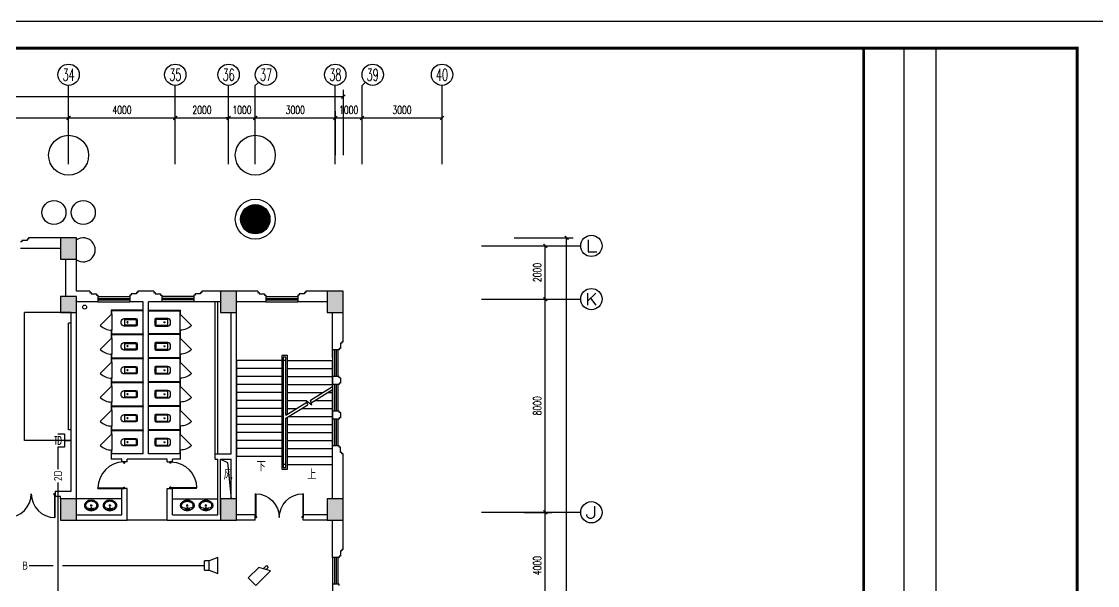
# Model space of a CAD drawing. Extents: x 190999 to 834799, y -200814 to 215286.
# Drawn here: x 507118 to 547462, y 50621 to 71786 of the extents above; entities that cross this region are included whole.
import ezdxf
from ezdxf.enums import TextEntityAlignment as Align

# ---------------------------------------------------------------- set-up
doc = ezdxf.new("R2010")
doc.units = 0
doc.header["$LTSCALE"] = 1000
doc.header["$MEASUREMENT"] = 0
for name, color, linetype in [('00-EQUIP', 3, 'Continuous'), ('00-SIG_TEXT', 7, 'Continuous'), ('00-WIRE-4', 6, 'Continuous'), ('A-卫生间', 250, 'Continuous'), ('A-墙线', 2, 'Continuous'), ('A-外包装修', 250, 'Continuous'), ('A-外窗', 145, 'Continuous'), ('A-家具', 250, 'Continuous'), ('A-门', 167, 'Continuous'), ('AXIS', 3, 'Continuous'), ('AXIS_TEXT', 7, 'Continuous'), ('COLUMN', 2, 'Continuous'), ('DIM_SYMB', 3, 'Continuous'), ('PUB_HATCH', 250, 'Continuous'), ('PUB_TEXT', 7, 'Continuous'), ('STAIR', 5, 'Continuous'), ('图框', 189, 'Continuous'), ('房间名称', 7, 'Continuous'), ('洞口线', 177, 'Continuous'), ('雨水管', 3, 'Continuous')]:
    doc.layers.add(name, color=color, linetype=linetype)
doc.styles.add('-GBCBIGGBENOR', font='GBENOR.shx', dxfattribs={"bigfont": 'GBCBIG.shx'})
doc.styles.add('_COMPLEX', font='COMPLEX.shx', dxfattribs={"width": 0.5})
doc.styles.add('_TCH_AXIS', font='COMPLEX', dxfattribs={"bigfont": 'GBCBIG'})
doc.styles.add('_TCH_DIM', font='SIMPLEX', dxfattribs={"bigfont": 'GBCBIG'})
doc.styles.add('COMPLEX', font='COMPLEX')
doc.styles.add('DIM_FONT', font='SIMPLEX', dxfattribs={"width": 0.7, "bigfont": 'GBCBIG'})
doc.styles.get("Standard").update_dxf_attribs({"font": 'simhei.ttf'})
doc.dimstyles.new('DIMN', dxfattribs={"dimtxt": 300, "dimasz": 100, "dimexe": 250, "dimexo": 300, "dimgap": 150, "dimtad": 1, "dimdec": 0, "dimzin": 0, "dimdsep": 46, "dimtxsty": 'DIM_FONT', "dimblk": 'ARCHTICK', "dimcen": 0.09, "dimclrt": 7, "dimazin": 2, "dimtfac": 1, "dimtdec": 0, "dimtix": 1, "dimtmove": 2, "dimatfit": 3, "dimfxl": 0, "dimtolj": 1, "dimtzin": 0, "dimarcsym": 0})

# ---------------------------------------------------------------- blocks, each defined once
blk = doc.blocks.new('TJAD_TK_A0')
at = {"layer": '图框'}
for p, q in [((2162, 399.3), (973, 399.3)), ((2087, 389.3), (2087, -30.7)), ((2099, 389.3), (2099, -30.7))]:
    blk.add_line(p, q, dxfattribs=at)
at = {"layer": '图框', "const_width": 1.2}
blk.add_lwpolyline([(2152, -431.7), (2152, 389.3), (998, 389.3), (998, -431.7)], close=True, dxfattribs=at)
at = {"layer": '图框', "const_width": 1}
blk.add_lwpolyline([(2072, 389.3), (2072, -431.7)], dxfattribs=at)
blk = doc.blocks.new('m1800')
at = {"layer": 'A-墙线'}
for p, q in [((-900, -100), (-900, 100)), ((900, -100), (900, 100))]:
    blk.add_line(p, q, dxfattribs=at)
at = {"layer": 'A-门'}
for p, q in [((-900, 900), (-900, 0)), ((-900, 900), (-880, 900)), ((-880, 900), (-880, 50)), ((880, 900), (880, 50)), ((900, 900), (880, 900)), ((900, 900), (900, 0)), ((-900, 50), (-870, 50)), ((-900, 0), (-850, 0)), ((-870, 50), (-870, 30)), ((-870, 30), (-850, 30)), ((-850, 30), (-850, 0)), ((850, 30), (850, 0)), ((870, 30), (850, 30)), ((900, 0), (850, 0)), ((870, 50), (870, 30)), ((900, 50), (870, 50))]:
    blk.add_line(p, q, dxfattribs=at)
for centre, start, end in [((-900, 0), 0, 88.7267), ((900, 0), 91.2733, 180)]:
    blk.add_arc(centre, 900, start, end, dxfattribs=at)
blk = doc.blocks.new('手盆')
at = {"layer": 'A-卫生间'}
for p, q in [((113, 12), (46, 16)), ((160, 0), (235, 0)), ((198, -37), (198, 38)), ((113, -11), (46, -16))]:
    blk.add_line(p, q, dxfattribs=at)
for centre, major_axis, ratio, start_param, end_param in [((198, 0), (0, 259), 0.763797, 3.141593, 9.424778), ((194, 0), (0, 259), 0.413212, 0.351725, 1.519021), ((106, 0), (0, 13.9), 0.9, 3.760941, 5.663837), ((194, 0), (0, 259), 0.413212, 1.620217, 2.789865)]:
    blk.add_ellipse(centre, major_axis=major_axis, ratio=ratio, start_param=start_param, end_param=end_param, dxfattribs=at)
for centre, major_axis in [((46, 0), (0, 15.8)), ((56, 71), (0, 20.6)), ((56, 71), (0, 15.6)), ((198, 0), (0, 23.4)), ((56, -71), (0, 20.6)), ((56, -71), (0, 15.6))]:
    blk.add_ellipse(centre, major_axis=major_axis, ratio=0.9, dxfattribs=at)
for points, knots in [([(198, -249), (204, -249), (211, -249), (228, -246), (239, -243), (260, -236), (270, -231), (290, -218), (299, -211), (317, -194), (325, -185), (340, -164), (347, -153), (360, -129), (365, -116), (374, -90), (378, -76), (383, -48), (385, -34), (387, -5), (387, 9), (385, 38), (383, 52), (377, 80), (373, 94), (364, 120), (358, 133), (345, 156), (338, 167), (323, 187), (314, 197), (296, 213), (287, 220), (267, 232), (257, 237), (236, 244), (225, 247), (204, 249), (193, 249), (171, 247), (161, 245), (140, 237), (129, 232), (110, 221), (100, 213), (82, 197), (74, 188), (58, 168), (51, 157), (38, 133), (32, 121), (23, 95), (19, 81), (13, 53), (11, 39), (9, 10), (9, -4), (10, -33), (12, -47), (18, -75), (21, -89), (30, -115), (36, -128), (48, -152), (55, -163), (70, -184), (78, -193), (96, -210), (105, -218), (125, -230), (135, -235), (156, -243), (167, -246), (184, -249), (191, -249), (198, -249)], [0, 0, 0, 0, 0.105369, 0.105369, 0.278747, 0.278747, 0.452125, 0.452125, 0.625504, 0.625504, 0.798882, 0.798882, 0.97226, 0.97226, 1.145639, 1.145639, 1.319017, 1.319017, 1.492395, 1.492395, 1.665774, 1.665774, 1.839152, 1.839152, 2.01253, 2.01253, 2.185909, 2.185909, 2.359287, 2.359287, 2.532665, 2.532665, 2.706044, 2.706044, 2.879422, 2.879422, 3.0528, 3.0528, 3.226179, 3.226179, 3.399557, 3.399557, 3.572935, 3.572935, 3.746313, 3.746313, 3.919692, 3.919692, 4.09307, 4.09307, 4.266448, 4.266448, 4.439827, 4.439827, 4.613205, 4.613205, 4.786583, 4.786583, 4.959962, 4.959962, 5.13334, 5.13334, 5.306718, 5.306718, 5.480097, 5.480097, 5.653475, 5.653475, 5.826853, 5.826853, 6.000232, 6.000232, 6.17361, 6.17361, 6.283185, 6.283185, 6.283185, 6.283185]), ([(119, -185), (121, -187), (123, -188), (130, -193), (135, -196), (146, -202), (152, -205), (163, -209), (169, -210), (180, -213), (186, -214), (194, -214), (196, -214), (198, -214), (204, -214), (209, -214), (222, -212), (229, -210), (241, -206), (245, -204), (254, -200), (259, -197), (269, -191), (275, -187), (286, -178), (291, -173), (300, -162), (304, -158), (314, -145), (319, -137), (327, -123), (329, -118), (334, -107), (336, -101), (341, -89), (343, -83), (346, -71), (348, -64), (351, -49), (352, -40), (354, -22), (355, -13), (355, 5), (355, 14), (354, 32), (352, 41), (349, 58), (348, 66), (343, 81), (341, 89), (335, 104), (332, 111), (326, 125), (322, 132), (314, 144), (310, 150), (301, 162), (296, 167), (287, 177), (281, 181), (272, 189), (267, 192), (256, 199), (250, 202), (238, 207), (233, 209), (223, 211), (217, 212), (205, 214), (198, 214), (186, 213), (181, 213), (171, 211), (166, 210), (151, 205), (141, 200), (128, 191), (123, 188), (119, 185)], [5.740897, 5.740897, 5.740897, 5.740897, 5.780874, 5.780874, 5.896829, 5.896829, 6.012784, 6.012784, 6.128739, 6.128739, 6.240697, 6.240697, 6.283185, 6.283185, 6.283185, 6.399826, 6.399826, 6.5409, 6.5409, 6.634, 6.634, 6.7271, 6.7271, 6.852188, 6.852188, 6.977276, 6.977276, 7.077377, 7.077377, 7.229977, 7.229977, 7.317389, 7.317389, 7.404801, 7.404801, 7.497094, 7.497094, 7.589386, 7.589386, 7.712334, 7.712334, 7.835281, 7.835281, 7.958228, 7.958228, 8.081175, 8.081175, 8.194983, 8.194983, 8.30879, 8.30879, 8.422598, 8.422598, 8.537599, 8.537599, 8.6526, 8.6526, 8.767602, 8.767602, 8.884432, 8.884432, 8.982435, 8.982435, 9.119467, 9.119467, 9.224191, 9.224191, 9.328914, 9.328914, 9.470087, 9.470087, 9.571187, 9.571187, 9.672288, 9.672288, 9.874489, 9.874489, 9.967059, 9.967059, 9.967059, 9.967059])]:
    blk.add_open_spline(points, degree=3, knots=knots, dxfattribs=at)
blk.add_point((46, 0), dxfattribs=at)
blk = doc.blocks.new('m1000')
at = {"layer": 'A-墙线'}
for p, q in [((0, 0), (0, 200)), ((1000, 0), (1000, 200))]:
    blk.add_line(p, q, dxfattribs=at)
at = {"layer": 'A-门'}
for p, q in [((0, 1100), (0, 100)), ((0, 1100), (20, 1100)), ((20, 1100), (20, 150)), ((0, 150), (30, 150)), ((0, 100), (50, 100)), ((30, 150), (30, 130)), ((30, 130), (50, 130)), ((50, 130), (50, 100)), ((950, 130), (950, 100)), ((970, 130), (950, 130)), ((1000, 100), (950, 100)), ((970, 150), (970, 130)), ((1000, 150), (970, 150)), ((1000, 150), (1000, 100))]:
    blk.add_line(p, q, dxfattribs=at)
blk.add_arc((0, 100), 1000, 2.866, 88.854, dxfattribs=at)
blk = doc.blocks.new('_ArchTick')
at = {"const_width": 0.5}
blk.add_lwpolyline([(-0.7, -0.7), (0.7, 0.7)], dxfattribs=at)
blk = doc.blocks.new('*D1245')
at = {"layer": 'AXIS', "color": 0, "lineweight": -2}
for p, q in [((519885, 66767), (519885, 68417)), ((522885, 66767), (522885, 68417)), ((519885, 68167), (522885, 68167))]:
    blk.add_line(p, q, dxfattribs=at)
at = {"layer": 'Defpoints', "color": 0}
for p in [(522885, 68167), (519885, 66467), (522885, 66467)]:
    blk.add_point(p, dxfattribs=at)
at = {"layer": 'AXIS', "color": 0, "lineweight": -2, "xscale": 100, "yscale": 100, "zscale": 100, "rotation": 180}
blk.add_blockref('_ArchTick', (519885, 68167), dxfattribs=at)
at = {"layer": 'AXIS', "color": 0, "lineweight": -2, "xscale": 100, "yscale": 100, "zscale": 100}
blk.add_blockref('_ArchTick', (522885, 68167), dxfattribs=at)
at = {"layer": 'AXIS', "color": 7, "insert": (521385, 68467), "char_height": 300, "attachment_point": 5, "style": 'DIM_FONT'}
blk.add_mtext('\\A1;3000', dxfattribs=at)
blk = doc.blocks.new('*D1246')
at = {"layer": 'AXIS', "color": 0, "lineweight": -2}
for p, q in [((518885, 66767), (518885, 68417)), ((519885, 66767), (519885, 68417)), ((518885, 68167), (519885, 68167))]:
    blk.add_line(p, q, dxfattribs=at)
at = {"layer": 'Defpoints', "color": 0}
for p in [(519885, 68167), (518885, 66467), (519885, 66467)]:
    blk.add_point(p, dxfattribs=at)
at = {"layer": 'AXIS', "color": 0, "lineweight": -2, "xscale": 100, "yscale": 100, "zscale": 100, "rotation": 180}
blk.add_blockref('_ArchTick', (518885, 68167), dxfattribs=at)
at = {"layer": 'AXIS', "color": 0, "lineweight": -2, "xscale": 100, "yscale": 100, "zscale": 100}
blk.add_blockref('_ArchTick', (519885, 68167), dxfattribs=at)
at = {"layer": 'AXIS', "color": 7, "insert": (519385, 68467), "char_height": 300, "attachment_point": 5, "style": 'DIM_FONT'}
blk.add_mtext('\\A1;1000', dxfattribs=at)
blk = doc.blocks.new('*D1247')
at = {"layer": 'AXIS', "color": 0, "lineweight": -2}
for p, q in [((515884, 66767), (515884, 68417)), ((518885, 66767), (518885, 68417)), ((515884, 68167), (518885, 68167))]:
    blk.add_line(p, q, dxfattribs=at)
at = {"layer": 'Defpoints', "color": 0}
for p in [(518885, 68167), (515884, 66467), (518885, 66467)]:
    blk.add_point(p, dxfattribs=at)
at = {"layer": 'AXIS', "color": 0, "lineweight": -2, "xscale": 100, "yscale": 100, "zscale": 100, "rotation": 180}
blk.add_blockref('_ArchTick', (515884, 68167), dxfattribs=at)
at = {"layer": 'AXIS', "color": 0, "lineweight": -2, "xscale": 100, "yscale": 100, "zscale": 100}
blk.add_blockref('_ArchTick', (518885, 68167), dxfattribs=at)
at = {"layer": 'AXIS', "color": 7, "insert": (517384, 68467), "char_height": 300, "attachment_point": 5, "style": 'DIM_FONT'}
blk.add_mtext('\\A1;3000', dxfattribs=at)
blk = doc.blocks.new('*D1248')
at = {"layer": 'AXIS', "color": 0, "lineweight": -2}
for p, q in [((514885, 66767), (514885, 68417)), ((515884, 66767), (515884, 68417)), ((514885, 68167), (514785, 68167)), ((514885, 68167), (515884, 68167)), ((515884, 68167), (515984, 68167))]:
    blk.add_line(p, q, dxfattribs=at)
at = {"layer": 'Defpoints', "color": 0}
for p in [(515884, 68167), (514885, 66467), (515884, 66467)]:
    blk.add_point(p, dxfattribs=at)
at = {"layer": 'AXIS', "color": 0, "lineweight": -2, "xscale": 100, "yscale": 100, "zscale": 100}
blk.add_blockref('_ArchTick', (514885, 68167), dxfattribs=at)
at = {"layer": 'AXIS', "color": 0, "lineweight": -2, "xscale": 100, "yscale": 100, "zscale": 100, "rotation": 180}
blk.add_blockref('_ArchTick', (515884, 68167), dxfattribs=at)
at = {"layer": 'AXIS', "color": 7, "insert": (515384, 68467), "char_height": 300, "attachment_point": 5, "style": 'DIM_FONT'}
blk.add_mtext('\\A1;1000', dxfattribs=at)
blk = doc.blocks.new('*D1249')
at = {"layer": 'AXIS', "color": 0, "lineweight": -2}
for p, q in [((512885, 66767), (512885, 68417)), ((514885, 66767), (514885, 68417)), ((512885, 68167), (514885, 68167))]:
    blk.add_line(p, q, dxfattribs=at)
at = {"layer": 'Defpoints', "color": 0}
for p in [(514885, 68167), (512885, 66467), (514885, 66467)]:
    blk.add_point(p, dxfattribs=at)
at = {"layer": 'AXIS', "color": 0, "lineweight": -2, "xscale": 100, "yscale": 100, "zscale": 100, "rotation": 180}
blk.add_blockref('_ArchTick', (512885, 68167), dxfattribs=at)
at = {"layer": 'AXIS', "color": 0, "lineweight": -2, "xscale": 100, "yscale": 100, "zscale": 100}
blk.add_blockref('_ArchTick', (514885, 68167), dxfattribs=at)
at = {"layer": 'AXIS', "color": 7, "insert": (513885, 68467), "char_height": 300, "attachment_point": 5, "style": 'DIM_FONT'}
blk.add_mtext('\\A1;2000', dxfattribs=at)
blk = doc.blocks.new('*D1250')
at = {"layer": 'AXIS', "color": 0, "lineweight": -2}
for p, q in [((508885, 66767), (508885, 68417)), ((512885, 66767), (512885, 68417)), ((508885, 68167), (512885, 68167))]:
    blk.add_line(p, q, dxfattribs=at)
at = {"layer": 'Defpoints', "color": 0}
for p in [(512885, 68167), (508885, 66467), (512885, 66467)]:
    blk.add_point(p, dxfattribs=at)
at = {"layer": 'AXIS', "color": 0, "lineweight": -2, "xscale": 100, "yscale": 100, "zscale": 100, "rotation": 180}
blk.add_blockref('_ArchTick', (508885, 68167), dxfattribs=at)
at = {"layer": 'AXIS', "color": 0, "lineweight": -2, "xscale": 100, "yscale": 100, "zscale": 100}
blk.add_blockref('_ArchTick', (512885, 68167), dxfattribs=at)
at = {"layer": 'AXIS', "color": 7, "insert": (510885, 68467), "char_height": 300, "attachment_point": 5, "style": 'DIM_FONT'}
blk.add_mtext('\\A1;4000', dxfattribs=at)
blk = doc.blocks.new('*D1251')
at = {"layer": 'AXIS', "color": 0, "lineweight": -2}
for p, q in [((500885, 66767), (500885, 68417)), ((508885, 66767), (508885, 68417)), ((500885, 68167), (508885, 68167))]:
    blk.add_line(p, q, dxfattribs=at)
at = {"layer": 'Defpoints', "color": 0}
for p in [(508885, 68167), (500885, 66467), (508885, 66467)]:
    blk.add_point(p, dxfattribs=at)
at = {"layer": 'AXIS', "color": 0, "lineweight": -2, "xscale": 100, "yscale": 100, "zscale": 100, "rotation": 180}
blk.add_blockref('_ArchTick', (500885, 68167), dxfattribs=at)
at = {"layer": 'AXIS', "color": 0, "lineweight": -2, "xscale": 100, "yscale": 100, "zscale": 100}
blk.add_blockref('_ArchTick', (508885, 68167), dxfattribs=at)
at = {"layer": 'AXIS', "color": 7, "insert": (504885, 68467), "char_height": 300, "attachment_point": 5, "style": 'DIM_FONT'}
blk.add_mtext('\\A1;8000', dxfattribs=at)
blk = doc.blocks.new('*D1260')
at = {"layer": 'AXIS', "color": 0, "lineweight": -2}
for p, q in [((445885, 66767), (445885, 69217)), ((519185, 66767), (519185, 69217)), ((445885, 68967), (519185, 68967))]:
    blk.add_line(p, q, dxfattribs=at)
at = {"layer": 'Defpoints', "color": 0}
for p in [(519185, 68967), (445885, 66467), (519185, 66467)]:
    blk.add_point(p, dxfattribs=at)
at = {"layer": 'AXIS', "color": 0, "lineweight": -2, "xscale": 100, "yscale": 100, "zscale": 100, "rotation": 180}
blk.add_blockref('_ArchTick', (445885, 68967), dxfattribs=at)
at = {"layer": 'AXIS', "color": 0, "lineweight": -2, "xscale": 100, "yscale": 100, "zscale": 100}
blk.add_blockref('_ArchTick', (519185, 68967), dxfattribs=at)
at = {"layer": 'AXIS', "color": 7, "insert": (482535, 69267), "char_height": 300, "attachment_point": 5, "style": 'DIM_FONT'}
blk.add_mtext('\\A1;73300', dxfattribs=at)
blk = doc.blocks.new('*D1271')
at = {"layer": 'AXIS', "color": 0, "lineweight": -2}
for p, q in [((525963, 63367), (527008, 63367)), ((526758, 61367), (526758, 63367)), ((525963, 61367), (527008, 61367))]:
    blk.add_line(p, q, dxfattribs=at)
at = {"layer": 'Defpoints', "color": 0}
for p in [(525663, 63367), (526758, 63367), (525663, 61367)]:
    blk.add_point(p, dxfattribs=at)
at = {"layer": 'AXIS', "color": 0, "lineweight": -2, "xscale": 100, "yscale": 100, "zscale": 100}
for p, rotation in [((526758, 63367), 90), ((526758, 61367), 270)]:
    blk.add_blockref('_ArchTick', p, dxfattribs=dict(at, rotation=rotation))
at = {"layer": 'AXIS', "color": 7, "insert": (526458, 62367), "char_height": 300, "attachment_point": 5, "rotation": 90, "style": 'DIM_FONT'}
blk.add_mtext('\\A1;2000', dxfattribs=at)
blk = doc.blocks.new('*D1272')
at = {"layer": 'AXIS', "color": 0, "lineweight": -2}
for p, q in [((525963, 61367), (527008, 61367)), ((526758, 53367), (526758, 61367)), ((525963, 53367), (527008, 53367))]:
    blk.add_line(p, q, dxfattribs=at)
at = {"layer": 'Defpoints', "color": 0}
for p in [(525663, 61367), (526758, 61367), (525663, 53367)]:
    blk.add_point(p, dxfattribs=at)
at = {"layer": 'AXIS', "color": 0, "lineweight": -2, "xscale": 100, "yscale": 100, "zscale": 100}
for p, rotation in [((526758, 61367), 90), ((526758, 53367), 270)]:
    blk.add_blockref('_ArchTick', p, dxfattribs=dict(at, rotation=rotation))
at = {"layer": 'AXIS', "color": 7, "insert": (526458, 57367), "char_height": 300, "attachment_point": 5, "rotation": 90, "style": 'DIM_FONT'}
blk.add_mtext('\\A1;8000', dxfattribs=at)
blk = doc.blocks.new('*D1273')
at = {"layer": 'AXIS', "color": 0, "lineweight": -2}
for p, q in [((525963, 53367), (527008, 53367)), ((526758, 49367), (526758, 53367)), ((525963, 49367), (527008, 49367))]:
    blk.add_line(p, q, dxfattribs=at)
at = {"layer": 'Defpoints', "color": 0}
for p in [(525663, 53367), (526758, 53367), (525663, 49367)]:
    blk.add_point(p, dxfattribs=at)
at = {"layer": 'AXIS', "color": 0, "lineweight": -2, "xscale": 100, "yscale": 100, "zscale": 100}
for p, rotation in [((526758, 53367), 90), ((526758, 49367), 270)]:
    blk.add_blockref('_ArchTick', p, dxfattribs=dict(at, rotation=rotation))
at = {"layer": 'AXIS', "color": 7, "insert": (526458, 51367), "char_height": 300, "attachment_point": 5, "rotation": 90, "style": 'DIM_FONT'}
blk.add_mtext('\\A1;4000', dxfattribs=at)
blk = doc.blocks.new('*D1280')
at = {"layer": 'AXIS', "color": 0, "lineweight": -2}
for p, q in [((525585, 63667), (527808, 63667)), ((527558, 35667), (527558, 63667)), ((525585, 35667), (527808, 35667))]:
    blk.add_line(p, q, dxfattribs=at)
at = {"layer": 'Defpoints', "color": 0}
for p in [(525285, 63667), (527558, 63667), (525285, 35667)]:
    blk.add_point(p, dxfattribs=at)
at = {"layer": 'AXIS', "color": 0, "lineweight": -2, "xscale": 100, "yscale": 100, "zscale": 100}
for p, rotation in [((527558, 63667), 90), ((527558, 35667), 270)]:
    blk.add_blockref('_ArchTick', p, dxfattribs=dict(at, rotation=rotation))
at = {"layer": 'AXIS', "color": 7, "insert": (527258, 49667), "char_height": 300, "attachment_point": 5, "rotation": 90, "style": 'DIM_FONT'}
blk.add_mtext('\\A1;28000', dxfattribs=at)
blk = doc.blocks.new('_YZH')
blk.add_circle((0, 0), 0.5)
at = {"layer": 'PUB_HATCH', "const_width": 0.5}
blk.add_lwpolyline([(-0.25, 0, 1), (0.25, 0, 1)], format="xyb", close=True, dxfattribs=at)
blk = doc.blocks.new('_FZH')
blk.add_lwpolyline([(-0.5, -0.5), (0.5, -0.5), (0.5, 0.5), (-0.5, 0.5)], close=True)
at = {"layer": 'PUB_HATCH'}
blk.add_solid([(-0.5, -0.5), (0.5, -0.5), (-0.5, 0.5), (0.5, 0.5)], dxfattribs=at)
blk = doc.blocks.new('_AXISO')
blk.add_circle((0, 0), 0.5)
at = {"layer": 'AXIS_TEXT', "style": 'COMPLEX', "width": 1.041667}
blk.add_attdef('A', text='', height=0.56, dxfattribs=at).set_placement((-0.25, -0.28), (0.25, -0.28), align=Align.FIT)
blk = doc.blocks.new('$lvtry$00000200')
for p, q in [((-140, -40, 0), (-140, -480, 0)), ((-110, -40, 0), (-110, -470, 0)), ((100, 0, 0), (-100, 0, 0)), ((100, -30, 0), (-100, -30, 0)), ((110, -470, 0), (110, -40, 0)), ((140, -480, 0), (140, -40, 0)), ((140, -470, 0), (-140, -470, 0)), ((-30, -590, 0), (30, -590, 0))]:
    blk.add_line(p, q)
blk.add_circle((0, -359, 0), 20)
for centre, radius, start, end in [((-100, -40, 0), 40, 90, 180), ((-100, -40, 0), 10, 90, 180), ((100, -40, 0), 40, 0, 90), ((100, -40, 0), 10, 0, 90), ((-30, -480, 0), 110, 180, 270), ((30, -480, 0), 110, 270, 0)]:
    blk.add_arc(centre, radius, start, end)
blk.add_point((0, 0))
blk = doc.blocks.new('$DorLib2D$00000114')
at = {"color": 0}
blk.add_line((0.5, 0), (-0.207, 0.707), dxfattribs=at)
blk.add_arc((0.5, 0), 1, 135, 180, dxfattribs=at)
blk = doc.blocks.new('_LINKPT1')
at = {"color": 0}
blk.add_line((0, 0), (0, 0), dxfattribs=at)
blk = doc.blocks.new('IO37IMB6')
for p, q in [((-0.5, 0.499), (-0.5, 0.999)), ((0.5, 0.999), (0.5, 0.499)), ((0.5, 0.499), (-0.5, 0.499)), ((0, 0.5), (0, 0))]:
    blk.add_line(p, q)
at = {"xscale": 0.002, "yscale": 0.002, "zscale": 0.002}
for p in [(0, 1.384), (-0.5, 0.499), (0, 0), (0.5, 0.499)]:
    blk.add_blockref('_LINKPT1', p, dxfattribs=at)
at = {"style": '_COMPLEX', "width": 0.6, "flags": 8}
blk.add_attdef('$TEXT$', text='', height=0.6, dxfattribs=at).set_placement((0, 1), align=Align.MIDDLE_CENTER)
at = {"flags": 9}
blk.add_attdef('A', (0, 0), '', height=0.00002, dxfattribs=at)
blk = doc.blocks.new('OS28WV87')
for p, q in [((0, 0.35), (0, -0.35)), ((0, 0.35), (0.35, 0.35)), ((0.35, 0.35), (1, 0.6)), ((0.35, 0.35), (0.35, -0.35)), ((1, 0.6), (1, -0.6)), ((0.35, -0.35), (0, -0.35)), ((1, -0.6), (0.35, -0.35))]:
    blk.add_line(p, q)
at = {"xscale": 0.002, "yscale": 0.002, "zscale": 0.002}
for p in [(0, 0), (0.175, 0.35), (1, 0), (0.175, -0.35)]:
    blk.add_blockref('_LINKPT1', p, dxfattribs=at)
at = {"flags": 9}
blk.add_attdef('A', (0, 0), '', height=0.00002, dxfattribs=at)
blk = doc.blocks.new('_I71UQN')
for p, q in [((-0.837, 0.1), (-0.609, 0.1)), ((-0.837, -0.1), (-0.837, 0.1)), ((-0.78, 0.4), (-0.323, -0.4)), ((0.78, 0.4), (-0.78, 0.4)), ((0.78, 0.4), (0.78, -0.4)), ((-0.837, -0.1), (-0.494, -0.1)), ((0.78, -0.4), (-0.323, -0.4))]:
    blk.add_line(p, q)
at = {"xscale": 0.002, "yscale": 0.002, "zscale": 0.002}
for p in [(0, 0.4), (0.78, 0), (0, -0.4)]:
    blk.add_blockref('_LINKPT1', p, dxfattribs=at)
at = {"flags": 9}
blk.add_attdef('A', (0, 0), '', height=0.00002, dxfattribs=at)

msp = doc.modelspace()

# ---------------------------------------------------------------- hatches: boundary and pattern name
at = {"layer": 'PUB_HATCH'}
for points in [[(508584.6, 63667.4), (508584.6, 62867.4), (509184.6, 62867.4), (509184.6, 63667.4)], [(514584.6, 61667.4), (514584.6, 60867.4), (515184.6, 60867.4), (515184.6, 61667.4)], [(518584.6, 61667.4), (518584.6, 60867.4), (519184.6, 60867.4), (519184.6, 61667.4)], [(508584.6, 53867.4), (508584.6, 53067.4), (509184.6, 53067.4), (509184.6, 53867.4)], [(514584.6, 53867.4), (514584.6, 53067.4), (515184.6, 53067.4), (515184.6, 53867.4)], [(518584.6, 53867.4), (518584.6, 53067.4), (519184.6, 53067.4), (519184.6, 53867.4)]]:
    msp.add_hatch(color=256, dxfattribs=at).paths.add_polyline_path(points)

# ---------------------------------------------------------------- linework, layer by layer
at = {"layer": '00-WIRE-4'}
for p, q in [((508485.1, 55817.4), (508485.1, 54989.7)), ((508485.1, 54489.1), (508485.1, 50067.4)), ((507407.1, 51367.4), (508310.1, 51367.4)), ((508660.1, 51367.4), (513984.6, 51367.4))]:
    msp.add_line(p, q, dxfattribs=at)
at = {"layer": 'A-卫生间'}
for p, q in [((511684.6, 60954.9), (510484.6, 60954.9)), ((510484.6, 60954.9), (510484.6, 60804.9)), ((511684.6, 60929.9), (510509.6, 60929.9)), ((510509.6, 60804.9), (510509.6, 60929.9)), ((511684.6, 60929.9), (511684.6, 60954.9)), ((511884.6, 60954.9), (513084.6, 60954.9)), ((511884.6, 60954.9), (511884.6, 60929.9)), ((511884.6, 60929.9), (513059.6, 60929.9)), ((513059.6, 60929.9), (513059.6, 60804.9)), ((513084.6, 60804.9), (513084.6, 60954.9)), ((514384.6, 55567.4), (514384.6, 61267.4)), ((514484.6, 55567.4), (514484.6, 61267.4)), ((510484.6, 60804.9), (510509.6, 60804.9)), ((513059.6, 60804.9), (513084.6, 60804.9)), ((510509.6, 60204.9), (510484.6, 60204.9)), ((510484.6, 60204.9), (510484.6, 60067.4)), ((510509.6, 60067.4), (510509.6, 60204.9)), ((513084.6, 60204.9), (513059.6, 60204.9)), ((513059.6, 60204.9), (513059.6, 60067.4)), ((513084.6, 60067.4), (513084.6, 60204.9)), ((510484.6, 60067.4), (510484.6, 59904.9)), ((510484.6, 59904.9), (510509.6, 59904.9)), ((510509.6, 60067.4), (511684.6, 60067.4)), ((510509.6, 60042.4), (511684.6, 60042.4)), ((510509.6, 59904.9), (510509.6, 60042.4)), ((511684.6, 60067.4), (511684.6, 60042.4)), ((513059.6, 60067.4), (511884.6, 60067.4)), ((511884.6, 60042.4), (511884.6, 60067.4)), ((513059.6, 60042.4), (511884.6, 60042.4)), ((513059.6, 60042.4), (513059.6, 59904.9)), ((513059.6, 59904.9), (513084.6, 59904.9)), ((513084.6, 59904.9), (513084.6, 60067.4)), ((510509.6, 59304.9), (510484.6, 59304.9)), ((510484.6, 59304.9), (510484.6, 59167.4)), ((510509.6, 59167.4), (510509.6, 59304.9)), ((513084.6, 59304.9), (513059.6, 59304.9)), ((513059.6, 59304.9), (513059.6, 59167.4)), ((513084.6, 59167.4), (513084.6, 59304.9)), ((510484.6, 59167.4), (510484.6, 59004.9)), ((510484.6, 59004.9), (510509.6, 59004.9)), ((510509.6, 59167.4), (511684.6, 59167.4)), ((510509.6, 59142.4), (511684.6, 59142.4)), ((510509.6, 59004.9), (510509.6, 59142.4)), ((511684.6, 59167.4), (511684.6, 59142.4)), ((513059.6, 59167.4), (511884.6, 59167.4)), ((511884.6, 59142.4), (511884.6, 59167.4)), ((513059.6, 59142.4), (511884.6, 59142.4)), ((513059.6, 59142.4), (513059.6, 59004.9)), ((513059.6, 59004.9), (513084.6, 59004.9)), ((513084.6, 59004.9), (513084.6, 59167.4)), ((510509.6, 58404.9), (510484.6, 58404.9)), ((510484.6, 58404.9), (510484.6, 58267.4)), ((510484.6, 58267.4), (510484.6, 58104.9)), ((510484.6, 58104.9), (510509.6, 58104.9)), ((510509.6, 58267.4), (510509.6, 58404.9)), ((510509.6, 58267.4), (511684.6, 58267.4)), ((510509.6, 58242.4), (511684.6, 58242.4)), ((510509.6, 58104.9), (510509.6, 58242.4)), ((511684.6, 58267.4), (511684.6, 58242.4)), ((513059.6, 58267.4), (511884.6, 58267.4)), ((511884.6, 58242.4), (511884.6, 58267.4)), ((513059.6, 58242.4), (511884.6, 58242.4)), ((513084.6, 58404.9), (513059.6, 58404.9)), ((513059.6, 58404.9), (513059.6, 58267.4)), ((513059.6, 58242.4), (513059.6, 58104.9)), ((513059.6, 58104.9), (513084.6, 58104.9)), ((513084.6, 58267.4), (513084.6, 58404.9)), ((513084.6, 58104.9), (513084.6, 58267.4)), ((510509.6, 57504.9), (510484.6, 57504.9)), ((510484.6, 57504.9), (510484.6, 57367.4)), ((510484.6, 57367.4), (510484.6, 57204.9)), ((510509.6, 57367.4), (510509.6, 57504.9)), ((510509.6, 57367.4), (511684.6, 57367.4)), ((510509.6, 57342.4), (511684.6, 57342.4)), ((510509.6, 57204.9), (510509.6, 57342.4)), ((511684.6, 57367.4), (511684.6, 57342.4)), ((513059.6, 57367.4), (511884.6, 57367.4)), ((511884.6, 57342.4), (511884.6, 57367.4)), ((513059.6, 57342.4), (511884.6, 57342.4)), ((513084.6, 57504.9), (513059.6, 57504.9)), ((513059.6, 57504.9), (513059.6, 57367.4)), ((513059.6, 57342.4), (513059.6, 57204.9)), ((513084.6, 57367.4), (513084.6, 57504.9)), ((513084.6, 57204.9), (513084.6, 57367.4)), ((510484.6, 57204.9), (510509.6, 57204.9)), ((513059.6, 57204.9), (513084.6, 57204.9)), ((510509.6, 56604.9), (510484.6, 56604.9)), ((510484.6, 56604.9), (510484.6, 56467.4)), ((510509.6, 56467.4), (510509.6, 56604.9)), ((513084.6, 56604.9), (513059.6, 56604.9)), ((513059.6, 56604.9), (513059.6, 56467.4)), ((513084.6, 56467.4), (513084.6, 56604.9)), ((510484.6, 56467.4), (510484.6, 56304.9)), ((510484.6, 56304.9), (510509.6, 56304.9)), ((510509.6, 56467.4), (511684.6, 56467.4)), ((510509.6, 56442.4), (511684.6, 56442.4)), ((510509.6, 56304.9), (510509.6, 56442.4)), ((511684.6, 56467.4), (511684.6, 56442.4)), ((513059.6, 56467.4), (511884.6, 56467.4)), ((511884.6, 56442.4), (511884.6, 56467.4)), ((513059.6, 56442.4), (511884.6, 56442.4)), ((513059.6, 56442.4), (513059.6, 56304.9)), ((513059.6, 56304.9), (513084.6, 56304.9)), ((513084.6, 56304.9), (513084.6, 56467.4)), ((510509.6, 55704.9), (510484.6, 55704.9)), ((510484.6, 55704.9), (510484.6, 55567.4)), ((510509.6, 55567.4), (510509.6, 55704.9)), ((513084.6, 55704.9), (513059.6, 55704.9)), ((513059.6, 55704.9), (513059.6, 55567.4)), ((513084.6, 55567.4), (513084.6, 55704.9)), ((510484.6, 55567.4), (510509.6, 55567.4)), ((513059.6, 55567.4), (513084.6, 55567.4)), ((510884.6, 53867.4), (509184.6, 53867.4)), ((512784.6, 53867.4), (514484.6, 53867.4)), ((512584.6, 53067.4), (511084.6, 53067.4))]:
    msp.add_line(p, q, dxfattribs=at)
at = {"layer": 'A-墙线'}
for p, q in [((507134.6, 63517.4), (507084.6, 63517.4)), ((507134.6, 63567.4), (507134.6, 63517.4)), ((507334.6, 63567.4), (507134.6, 63567.4)), ((507334.6, 63617.4), (507334.6, 63567.4)), ((507384.6, 63617.4), (507334.6, 63617.4)), ((508584.6, 63667.4), (507384.6, 63667.4)), ((507384.6, 63667.4), (507384.6, 63617.4)), ((508584.6, 63267.4), (507084.6, 63267.4)), ((508784.6, 61467.4), (508784.6, 62867.4)), ((509184.6, 61667.4), (509184.6, 62867.4)), ((509684.6, 61667.4), (509184.6, 61667.4)), ((509684.6, 61667.4), (509684.6, 61617.4)), ((509684.6, 61617.4), (509734.6, 61617.4)), ((509734.6, 61617.4), (509734.6, 61567.4)), ((509734.6, 61567.4), (509934.6, 61567.4)), ((509934.6, 61567.4), (509934.6, 61517.4)), ((509934.6, 61517.4), (509984.6, 61517.4)), ((509984.6, 61517.4), (509984.6, 61267.4)), ((511234.6, 61517.4), (511184.6, 61517.4)), ((511184.6, 61517.4), (511184.6, 61267.4)), ((511234.6, 61567.4), (511234.6, 61517.4)), ((511434.6, 61567.4), (511234.6, 61567.4)), ((511434.6, 61617.4), (511434.6, 61567.4)), ((511484.6, 61617.4), (511434.6, 61617.4)), ((512084.6, 61667.4), (511484.6, 61667.4)), ((511484.6, 61667.4), (511484.6, 61617.4)), ((512084.6, 61667.4), (512084.6, 61617.4)), ((512084.6, 61617.4), (512134.6, 61617.4)), ((512134.6, 61617.4), (512134.6, 61567.4)), ((512134.6, 61567.4), (512334.6, 61567.4)), ((512334.6, 61567.4), (512334.6, 61517.4)), ((512334.6, 61517.4), (512384.6, 61517.4)), ((512384.6, 61517.4), (512384.6, 61267.4)), ((513634.6, 61517.4), (513584.6, 61517.4)), ((513584.6, 61517.4), (513584.6, 61267.4)), ((513634.6, 61567.4), (513634.6, 61517.4)), ((513834.6, 61567.4), (513634.6, 61567.4)), ((513834.6, 61617.4), (513834.6, 61567.4)), ((513884.6, 61617.4), (513834.6, 61617.4)), ((514584.6, 61667.4), (513884.6, 61667.4)), ((513884.6, 61667.4), (513884.6, 61617.4)), ((515984.6, 61667.4), (515184.6, 61667.4)), ((515984.6, 61667.4), (515984.6, 61617.4)), ((515984.6, 61617.4), (516034.6, 61617.4)), ((516034.6, 61617.4), (516034.6, 61567.4)), ((516034.6, 61567.4), (516234.6, 61567.4)), ((516234.6, 61567.4), (516234.6, 61517.4)), ((516234.6, 61517.4), (516284.6, 61517.4)), ((516284.6, 61517.4), (516284.6, 61267.4)), ((517534.6, 61517.4), (517484.6, 61517.4)), ((517484.6, 61517.4), (517484.6, 61267.4)), ((517534.6, 61567.4), (517534.6, 61517.4)), ((517734.6, 61567.4), (517534.6, 61567.4)), ((517734.6, 61617.4), (517734.6, 61567.4)), ((517784.6, 61617.4), (517734.6, 61617.4)), ((518584.6, 61667.4), (517784.6, 61667.4)), ((517784.6, 61667.4), (517784.6, 61617.4)), ((509984.6, 61267.4), (509184.6, 61267.4)), ((509184.6, 53867.4), (509184.6, 61167.4)), ((511684.6, 61267.4), (511184.6, 61267.4)), ((511684.6, 55567.4), (511684.6, 61267.4)), ((511884.6, 55567.4), (511884.6, 61267.4)), ((512384.6, 61267.4), (511884.6, 61267.4)), ((514584.6, 61267.4), (513584.6, 61267.4)), ((516284.6, 61267.4), (515184.6, 61267.4)), ((518584.6, 61267.4), (517484.6, 61267.4)), ((508984.6, 54167.4), (508984.6, 60867.4)), ((514984.6, 55567.4), (514984.6, 60867.4)), ((515184.6, 53867.4), (515184.6, 60867.4)), ((518784.6, 59167.4), (518784.6, 60867.4)), ((519184.6, 59767.4), (519184.6, 60867.4)), ((519134.6, 59717.4), (519084.6, 59717.4)), ((519084.6, 59717.4), (519084.6, 59517.4)), ((519184.6, 59767.4), (519134.6, 59767.4)), ((519134.6, 59767.4), (519134.6, 59717.4)), ((519034.6, 59467.4), (518784.6, 59467.4)), ((519034.6, 59517.4), (519034.6, 59467.4)), ((519084.6, 59517.4), (519034.6, 59517.4)), ((518784.6, 58467.4), (518784.6, 58167.4)), ((519034.6, 58467.4), (518784.6, 58467.4)), ((519034.6, 58167.4), (518784.6, 58167.4)), ((519034.6, 58417.4), (519034.6, 58467.4)), ((519084.6, 58417.4), (519034.6, 58417.4)), ((519034.6, 58217.4), (519034.6, 58167.4)), ((519084.6, 58217.4), (519034.6, 58217.4)), ((519084.6, 58417.4), (519084.6, 58217.4)), ((518784.6, 57167.4), (518784.6, 56867.4)), ((519034.6, 57167.4), (518784.6, 57167.4)), ((519034.6, 57117.4), (519034.6, 57167.4)), ((519084.6, 57117.4), (519034.6, 57117.4)), ((519034.6, 56917.4), (519034.6, 56867.4)), ((519084.6, 56917.4), (519034.6, 56917.4)), ((519084.6, 57117.4), (519084.6, 56917.4)), ((519034.6, 56867.4), (518784.6, 56867.4)), ((518784.6, 53867.4), (518784.6, 55867.4)), ((519034.6, 55867.4), (518784.6, 55867.4)), ((519034.6, 55817.4), (519034.6, 55867.4)), ((519084.6, 55817.4), (519034.6, 55817.4)), ((519084.6, 55617.4), (519084.6, 55817.4)), ((511684.6, 55567.4), (510484.6, 55567.4)), ((510484.6, 55567.4), (510484.6, 55367.4)), ((510884.6, 55367.4), (510484.6, 55367.4)), ((510884.6, 55267.4), (510884.6, 55367.4)), ((511084.6, 55267.4), (511084.6, 55367.4)), ((512584.6, 55367.4), (511084.6, 55367.4)), ((513084.6, 55567.4), (511884.6, 55567.4)), ((512584.6, 55267.4), (512584.6, 55367.4)), ((512784.6, 55267.4), (512784.6, 55367.4)), ((513084.6, 55367.4), (512784.6, 55367.4)), ((513084.6, 55367.4), (513084.6, 55567.4)), ((514384.6, 55367.4), (514384.6, 55567.4)), ((514384.6, 55567.4), (514984.6, 55567.4)), ((514384.6, 55367.4), (514484.6, 55367.4)), ((514484.6, 53267.4), (514484.6, 55367.4)), ((514584.6, 55367.4), (514984.6, 55367.4)), ((514584.6, 53267.4), (514584.6, 55367.4)), ((514984.6, 53867.4), (514984.6, 55367.4)), ((519134.6, 55617.4), (519084.6, 55617.4)), ((519134.6, 55567.4), (519134.6, 55617.4)), ((519184.6, 55567.4), (519134.6, 55567.4)), ((519184.6, 53867.4), (519184.6, 55567.4)), ((508384.6, 54167.4), (508984.6, 54167.4)), ((510884.6, 53267.4), (510884.6, 54267.4)), ((511084.6, 53067.4), (511084.6, 54267.4)), ((512584.6, 53067.4), (512584.6, 54267.4)), ((512784.6, 53267.4), (512784.6, 54267.4)), ((508584.6, 53967.4), (508384.6, 53967.4)), ((508584.6, 53867.4), (508584.6, 53967.4)), ((509184.6, 53267.4), (510884.6, 53267.4)), ((512784.6, 53267.4), (514484.6, 53267.4)), ((515884.1, 53267.4), (515184.6, 53267.4)), ((518584.6, 53267.4), (517684.1, 53267.4)), ((509184.6, 53067.4), (511084.6, 53067.4)), ((512584.6, 53067.4), (514584.6, 53067.4)), ((515884.1, 53067.4), (515184.6, 53067.4)), ((518584.6, 53067.4), (517684.1, 53067.4)), ((518784.6, 51667.4), (518784.6, 53067.4)), ((519184.6, 51967.4), (519184.6, 53067.4)), ((519034.6, 51667.4), (518784.6, 51667.4)), ((519034.6, 51717.4), (519034.6, 51667.4)), ((519084.6, 51717.4), (519034.6, 51717.4)), ((519134.6, 51917.4), (519084.6, 51917.4)), ((519084.6, 51917.4), (519084.6, 51717.4)), ((519184.6, 51967.4), (519134.6, 51967.4)), ((519134.6, 51967.4), (519134.6, 51917.4)), ((518784.6, 50667.4), (518784.6, 50367.4)), ((519034.6, 50667.4), (518784.6, 50667.4)), ((519034.6, 50617.4), (519034.6, 50667.4))]:
    msp.add_line(p, q, dxfattribs=at)
at = {"layer": 'A-外包装修'}
for centre, radius in [((508884.6, 66767.4), 750), ((515884.6, 66767.4), 750), ((508334.6, 64617.4), 450), ((509434.6, 64617.4), 450), ((515884.6, 64367.4), 750)]:
    msp.add_circle(centre, radius, dxfattribs=at)
msp.add_arc((509434.6, 63217.4), 450, 236.25101, 123.74899, dxfattribs=at)
at = {"layer": 'A-外窗'}
for p, q in [((509984.6, 61467.4), (511184.6, 61467.4)), ((509984.6, 61397.4), (511184.6, 61397.4)), ((509984.6, 61337.4), (511184.6, 61337.4)), ((513584.6, 61467.4), (512384.6, 61467.4)), ((513584.6, 61397.4), (512384.6, 61397.4)), ((513584.6, 61337.4), (512384.6, 61337.4)), ((516284.6, 61467.4), (517484.6, 61467.4)), ((516284.6, 61397.4), (517484.6, 61397.4)), ((516284.6, 61337.4), (517484.6, 61337.4)), ((509984.6, 61267.4), (511184.6, 61267.4)), ((513584.6, 61267.4), (512384.6, 61267.4)), ((516284.6, 61267.4), (517484.6, 61267.4)), ((518784.6, 59467.4), (518784.6, 58467.4)), ((518854.6, 59467.4), (518854.6, 58467.4)), ((518914.6, 59467.4), (518914.6, 58467.4)), ((518984.6, 59467.4), (518984.6, 58467.4)), ((518784.6, 58167.4), (518784.6, 57167.4)), ((518854.6, 58167.4), (518854.6, 57167.4)), ((518914.6, 58167.4), (518914.6, 57167.4)), ((518984.6, 58167.4), (518984.6, 57167.4)), ((518784.6, 56867.4), (518784.6, 55867.4)), ((518854.6, 56867.4), (518854.6, 55867.4)), ((518914.6, 56867.4), (518914.6, 55867.4)), ((518984.6, 56867.4), (518984.6, 55867.4)), ((518784.6, 51667.4), (518784.6, 50667.4)), ((518854.6, 51667.4), (518854.6, 50667.4)), ((518914.6, 51667.4), (518914.6, 50667.4)), ((518984.6, 51667.4), (518984.6, 50667.4))]:
    msp.add_line(p, q, dxfattribs=at)
at = {"layer": 'A-家具'}
for p, q in [((507234.6, 56067.4), (507234.6, 60867.4)), ((508984.6, 60867.4), (507234.6, 60867.4)), ((508884.6, 56467.4), (508884.6, 60467.4)), ((508984.6, 60467.4), (508884.6, 60467.4)), ((508984.6, 56467.4), (508884.6, 56467.4)), ((508984.6, 56067.4), (507234.6, 56067.4))]:
    msp.add_line(p, q, dxfattribs=at)
at = {"layer": 'A-门'}
for p, q in [((510509.6, 60804.9), (510509.6, 60204.9)), ((513059.6, 60804.9), (513059.6, 60204.9)), ((510509.6, 59904.9), (510509.6, 59304.9)), ((513059.6, 59904.9), (513059.6, 59304.9)), ((510509.6, 59004.9), (510509.6, 58404.9)), ((513059.6, 59004.9), (513059.6, 58404.9)), ((510509.6, 58104.9), (510509.6, 57504.9)), ((513059.6, 58104.9), (513059.6, 57504.9)), ((510509.6, 57204.9), (510509.6, 56604.9)), ((513059.6, 57204.9), (513059.6, 56604.9)), ((510509.6, 56304.9), (510509.6, 55704.9)), ((513059.6, 56304.9), (513059.6, 55704.9))]:
    msp.add_line(p, q, dxfattribs=at)
at = {"layer": 'AXIS'}
for p, q in [((516001.3, 69503.6), (515884.1, 69386.5)), ((520002.2, 69503.6), (519885, 69386.5)), ((508884.6, 66437.4), (508884.6, 69386.5)), ((512884.6, 66437.4), (512884.6, 69386.5)), ((514884.6, 66437.4), (514884.6, 69386.5)), ((515884.1, 66437.4), (515884.1, 69386.5)), ((518884.6, 66437.4), (518884.6, 69386.5)), ((519885, 66437.4), (519885, 69386.5)), ((522884.6, 66437.4), (522884.6, 69386.5)), ((524363.1, 63367.4), (528084.6, 63367.4)), ((524363.1, 61367.4), (528084.6, 61367.4)), ((524363.1, 53367.4), (528084.6, 53367.4))]:
    msp.add_line(p, q, dxfattribs=at)
at = {"layer": 'COLUMN'}
for p, q in [((508584.6, 63667.4), (508584.6, 62867.4)), ((509184.6, 63667.4), (508584.6, 63667.4)), ((509184.6, 62867.4), (509184.6, 63667.4)), ((508584.6, 62867.4), (509184.6, 62867.4)), ((514584.6, 61667.4), (514584.6, 60867.4)), ((515184.6, 61667.4), (514584.6, 61667.4)), ((515184.6, 60867.4), (515184.6, 61667.4)), ((518584.6, 61667.4), (518584.6, 60867.4)), ((519184.6, 61667.4), (518584.6, 61667.4)), ((519184.6, 60867.4), (519184.6, 61667.4)), ((514584.6, 60867.4), (515184.6, 60867.4)), ((518584.6, 60867.4), (519184.6, 60867.4)), ((508584.6, 53867.4), (508584.6, 53067.4)), ((509184.6, 53867.4), (508584.6, 53867.4)), ((509184.6, 53067.4), (509184.6, 53867.4)), ((514584.6, 53867.4), (514584.6, 53067.4)), ((515184.6, 53867.4), (514584.6, 53867.4)), ((515184.6, 53067.4), (515184.6, 53867.4)), ((518584.6, 53867.4), (518584.6, 53067.4)), ((519184.6, 53867.4), (518584.6, 53867.4)), ((519184.6, 53067.4), (519184.6, 53867.4)), ((508584.6, 53067.4), (509184.6, 53067.4)), ((514584.6, 53067.4), (515184.6, 53067.4)), ((518584.6, 53067.4), (519184.6, 53067.4))]:
    msp.add_line(p, q, dxfattribs=at)
at = {"layer": 'DIM_SYMB'}
for points in [[(516029.6, 55467.4, 0, 0, 0), (516029.6, 60272.3, 0, 0, 0), (517939.6, 60272.3, 0, 0, 0), (517939.6, 58042.2, 80, 0, 0), (517939.6, 57742.2, 0, 0, 0)], [(517939.6, 55167.4, 0, 0, 0), (517939.6, 56974.9, 80, 0, 0), (517939.6, 57274.9, 0, 0, 0)]]:
    msp.add_lwpolyline(points, format="xyseb", dxfattribs=at)
at = {"layer": 'STAIR'}
for p, q in [((515184.6, 59067.4), (515184.6, 55467.4)), ((516874.6, 59067.4), (515184.6, 59067.4)), ((516874.6, 59247.4), (516874.6, 54987.4)), ((517094.6, 59247.4), (516874.6, 59247.4)), ((516934.6, 59187.4), (516934.6, 55047.4)), ((517034.6, 59187.4), (516934.6, 59187.4)), ((516934.6, 59067.4), (516934.6, 55467.4)), ((517034.6, 59067.4), (516934.6, 59067.4)), ((517034.6, 57016.8), (517034.6, 59187.4)), ((517034.6, 57016.8), (517034.6, 59067.4)), ((517094.6, 57053.6), (517094.6, 59247.4)), ((517094.6, 59067.4), (518784.6, 59067.4)), ((518784.6, 58089.1), (518784.6, 59067.4)), ((516874.6, 58767.4), (515184.6, 58767.4)), ((517094.6, 58767.4), (518784.6, 58767.4)), ((516874.6, 58467.4), (515184.6, 58467.4)), ((516874.6, 58167.4), (515184.6, 58167.4)), ((517094.6, 58467.4), (518784.6, 58467.4)), ((517094.6, 58167.4), (518784.6, 58167.4)), ((516874.6, 57867.4), (515184.6, 57867.4)), ((517094.6, 57867.4), (518422.8, 57867.4)), ((517954.5, 57580.4), (518784.6, 58089.1)), ((517983.9, 57481.2), (518784.6, 57971.8)), ((518614.2, 57867.4), (518784.6, 57867.4)), ((518784.6, 55167.4), (518784.6, 57971.8)), ((516874.6, 57567.4), (515184.6, 57567.4)), ((517034.6, 57016.8), (517818.3, 57497)), ((517034.6, 56899.6), (517847.7, 57397.7)), ((517094.6, 57567.4), (517797.4, 57567.4)), ((517847.7, 57397.7), (517797, 57568.8)), ((517797, 57568.8), (518007.5, 57401.4)), ((518007.5, 57401.4), (517954.5, 57580.4)), ((518124.6, 57567.4), (518784.6, 57567.4)), ((516874.6, 57267.4), (515184.6, 57267.4)), ((516874.6, 56967.4), (515184.6, 56967.4)), ((517034.6, 55167.4), (517034.6, 56899.6)), ((517034.6, 55047.4), (517034.6, 56899.6)), ((517094.6, 57267.4), (517443.5, 57267.4)), ((517094.6, 54987.4), (517094.6, 56936.3)), ((517145.3, 56967.4), (518784.6, 56967.4)), ((517634.9, 57267.4), (518784.6, 57267.4)), ((516874.6, 56667.4), (515184.6, 56667.4)), ((517094.6, 56667.4), (518784.6, 56667.4)), ((516874.6, 56367.4), (515184.6, 56367.4)), ((517094.6, 56367.4), (518784.6, 56367.4)), ((516874.6, 56067.4), (515184.6, 56067.4)), ((516874.6, 55767.4), (515184.6, 55767.4)), ((517094.6, 56067.4), (518784.6, 56067.4)), ((517094.6, 55767.4), (518784.6, 55767.4)), ((516874.6, 55467.4), (515184.6, 55467.4)), ((516934.6, 55167.4), (516934.6, 55467.4)), ((517094.6, 55467.4), (518784.6, 55467.4)), ((516874.6, 54987.4), (517094.6, 54987.4)), ((517034.6, 55167.4), (516934.6, 55167.4)), ((516934.6, 55047.4), (517034.6, 55047.4)), ((517094.6, 55167.4), (518784.6, 55167.4))]:
    msp.add_line(p, q, dxfattribs=at)
at = {"layer": '洞口线', "ltscale": 2}
msp.add_lwpolyline([(514584.6, 55367.4), (514844, 55242.1), (514984.6, 53867.4)], dxfattribs=at)
at = {"layer": '雨水管'}
msp.add_circle((509484.6, 61067.4), 75, dxfattribs=at)

# ---------------------------------------------------------------- block references
at = {"rotation": 90}
for p in [(509734.6, 53427.4), (510434.6, 53427.4)]:
    msp.add_blockref('手盆', p, dxfattribs=at)
at = {"xscale": -1, "rotation": 270}
for p in [(513334.6, 53427.4), (514034.6, 53427.4)]:
    msp.add_blockref('手盆', p, dxfattribs=at)
at = {"layer": '00-EQUIP'}
ref = msp.add_blockref('IO37IMB6', (508984.6, 56067.4), dxfattribs=dict(at, xscale=500, yscale=500, zscale=500, rotation=90))
ref.add_attrib('$TEXT$', 'TD', dxfattribs={"layer": '0', "height": 300, "style": '_COMPLEX', "width": 0.6, "flags": 8}).set_placement((508484.6, 56067.4), align=Align.MIDDLE_CENTER)
at = {"layer": '00-EQUIP', "yscale": 500, "zscale": 500}
for name, p, xscale, rotation in [('OS28WV87', (513984.6, 51367.4), -500, 180), ('_I71UQN', (516038, 51038.5), 499.9999999999999, 225.0000000000001)]:
    msp.add_blockref(name, p, dxfattribs=dict(at, xscale=xscale, rotation=rotation))
at = {"layer": 'A-卫生间', "yscale": -0.9999999999999998, "rotation": 90.00000000106468}
for p in [(511450.2, 60498.6, 0), (511450.2, 59598.6, 0), (511450.2, 58698.6, 0), (511450.2, 57798.6, 0), (511450.2, 56898.6, 0), (511450.2, 55998.6, 0)]:
    msp.add_blockref('$lvtry$00000200', p, dxfattribs=at)
at = {"layer": 'A-卫生间', "rotation": 89.99999999893537}
for p in [(512118.9, 60498.6, 0), (512118.9, 59598.6, 0), (512118.9, 58698.6, 0), (512118.9, 57798.6, 0), (512118.9, 56898.6, 0), (512118.9, 55998.6, 0)]:
    msp.add_blockref('$lvtry$00000200', p, dxfattribs=at)
at = {"layer": 'A-门', "xscale": -600, "zscale": 25, "rotation": 270}
for p, yscale in [((510497.1, 60504.9), -600), ((513072.1, 60504.9), 600), ((510497.1, 59604.9), -600), ((513072.1, 59604.9), 600), ((510497.1, 58704.9), -600), ((513072.1, 58704.9), 600), ((510497.1, 57804.9), -600), ((513072.1, 57804.9), 600), ((510497.1, 56904.9), -600), ((513072.1, 56904.9), 600), ((510497.1, 56004.9), -600), ((513072.1, 56004.9), 600)]:
    msp.add_blockref('$DorLib2D$00000114', p, dxfattribs=dict(at, yscale=yscale))
at = {"layer": 'A-门'}
for name, p, rotation in [('m1000', (511084.6, 54267.4), 90), ('m1800', (507484.6, 54067.4), 180)]:
    msp.add_blockref(name, p, dxfattribs=dict(at, rotation=rotation))
at = {"layer": 'A-门', "xscale": -1, "rotation": 270}
msp.add_blockref('m1000', (512584.6, 54267.4), dxfattribs=at)
at = {"layer": 'A-门', "xscale": -1}
msp.add_blockref('m1800', (516784.1, 53167.4), dxfattribs=at)
at = {"layer": 'AXIS'}
ref = msp.add_blockref('_AXISO', (508884.6, 69786.5), dxfattribs=dict(at, xscale=800, yscale=800, zscale=800))
ref.add_attrib('A', '34', dxfattribs={"layer": 'AXIS_TEXT', "height": 452.55, "style": '_TCH_AXIS', "width": 0.6}).set_placement((508658.3, 69560.2), (509110.9, 69560.2), align=Align.FIT)
ref = msp.add_blockref('_AXISO', (512884.6, 69786.5), dxfattribs=dict(at, xscale=800, yscale=800, zscale=800))
ref.add_attrib('A', '35', dxfattribs={"layer": 'AXIS_TEXT', "height": 452.55, "style": '_TCH_AXIS', "width": 0.636364}).set_placement((512658.3, 69560.2), (513110.9, 69560.2), align=Align.FIT)
ref = msp.add_blockref('_AXISO', (514884.6, 69786.5), dxfattribs=dict(at, xscale=800, yscale=800, zscale=800))
ref.add_attrib('A', '36', dxfattribs={"layer": 'AXIS_TEXT', "height": 452.55, "style": '_TCH_AXIS', "width": 0.636364}).set_placement((514658.3, 69560.2), (515110.9, 69560.2), align=Align.FIT)
ref = msp.add_blockref('_AXISO', (516284.1, 69786.5), dxfattribs=dict(at, xscale=800, yscale=800, zscale=800))
ref.add_attrib('A', '37', dxfattribs={"layer": 'AXIS_TEXT', "height": 452.55, "style": '_TCH_AXIS', "width": 0.636364}).set_placement((516057.9, 69560.2), (516510.4, 69560.2), align=Align.FIT)
ref = msp.add_blockref('_AXISO', (518884.6, 69786.5), dxfattribs=dict(at, xscale=800, yscale=800, zscale=800))
ref.add_attrib('A', '38', dxfattribs={"layer": 'AXIS_TEXT', "height": 452.55, "style": '_TCH_AXIS', "width": 0.636364}).set_placement((518658.3, 69560.2), (519110.9, 69560.2), align=Align.FIT)
ref = msp.add_blockref('_AXISO', (520285, 69786.5), dxfattribs=dict(at, xscale=800, yscale=800, zscale=800))
ref.add_attrib('A', '39', dxfattribs={"layer": 'AXIS_TEXT', "height": 452.55, "style": '_TCH_AXIS', "width": 0.636364}).set_placement((520058.7, 69560.2), (520511.3, 69560.2), align=Align.FIT)
ref = msp.add_blockref('_AXISO', (522884.6, 69786.5), dxfattribs=dict(at, xscale=800, yscale=800, zscale=800))
ref.add_attrib('A', '40', dxfattribs={"layer": 'AXIS_TEXT', "height": 452.55, "style": '_TCH_AXIS', "width": 0.6}).set_placement((522658.3, 69560.2), (523110.9, 69560.2), align=Align.FIT)
ref = msp.add_blockref('_AXISO', (528484.6, 63367.4), dxfattribs=dict(at, xscale=800, yscale=800, zscale=800))
ref.add_attrib('A', 'L', dxfattribs={"layer": 'AXIS_TEXT', "height": 452.5, "style": '_TCH_AXIS', "width": 1.4}).set_placement((528258.3, 63141.1), (528710.9, 63141.1), align=Align.FIT)
ref = msp.add_blockref('_AXISO', (528484.6, 61367.4), dxfattribs=dict(at, xscale=800, yscale=800, zscale=800))
ref.add_attrib('A', 'K', dxfattribs={"layer": 'AXIS_TEXT', "height": 452.5, "style": '_TCH_AXIS', "width": 1.105263}).set_placement((528258.3, 61141.1), (528710.9, 61141.1), align=Align.FIT)
ref = msp.add_blockref('_AXISO', (528484.6, 53367.4), dxfattribs=dict(at, xscale=800, yscale=800, zscale=800))
ref.add_attrib('A', 'J', dxfattribs={"layer": 'AXIS_TEXT', "height": 452.5, "style": '_TCH_AXIS', "width": 1.909091}).set_placement((528258.3, 53141.1), (528710.9, 53141.1), align=Align.FIT)
at = {"layer": 'COLUMN', "xscale": 1099.999999996562, "yscale": 1099.999999996562, "zscale": 1099.999999996562}
msp.add_blockref('_YZH', (515884.6, 64367.4), dxfattribs=at)
at = {"layer": 'COLUMN', "xscale": 600, "yscale": 600, "zscale": 600, "rotation": 180}
msp.add_blockref('_FZH', (508884.6, 61167.4), dxfattribs=at)
at = {"layer": '图框', "xscale": 100, "yscale": 100, "zscale": 100}
msp.add_blockref('TJAD_TK_A0', (331498.6, 31856.8), dxfattribs=at)

# ---------------------------------------------------------------- texts
at = {"layer": '00-SIG_TEXT', "style": '-GBCBIGGBENOR'}
msp.add_text('2D', height=300, rotation=90, dxfattribs=at).set_placement((508485.1, 54739.4), align=Align.MIDDLE_CENTER)
msp.add_text('B', height=300, dxfattribs=at).set_placement((507254.6, 51367.4), align=Align.MIDDLE_CENTER)
at = {"layer": 'PUB_TEXT', "style": '_TCH_DIM'}
for s, p in [('下', (515934.6, 54907.4)), ('上', (517835.3, 54607.4))]:
    msp.add_text(s, height=337.6, dxfattribs=at).set_placement(p)
at = {"layer": '房间名称', "style": '_TCH_DIM'}
msp.add_text('风', height=337.6, dxfattribs=at).set_placement((514691.7, 54593.2))

# ---------------------------------------------------------------- dimensions: what is measured, and where the dimension line sits
at = {"layer": 'AXIS'}
for p1, p2, distance, picture, middle in [((445884.6, 66467.4), (519184.6, 66467.4), 2500, '*D1260', (482534.6, 69267.4)), ((500884.6, 66467.4), (508884.6, 66467.4), 1700, '*D1251', (504884.6, 68467.4)), ((508884.6, 66467.4), (512884.6, 66467.4), 1700, '*D1250', (510884.6, 68467.4)), ((512884.6, 66467.4), (514884.6, 66467.4), 1700, '*D1249', (513884.6, 68467.4)), ((514884.5799, 66467.3754), (515884.1331, 66467.3754), 1700, '*D1248', (515384.3565, 68467.3754)), ((515884.1331, 66467.3754), (518884.5799, 66467.3754), 1700, '*D1247', (517384.3565, 68467.3754)), ((518884.6, 66467.4), (519885, 66467.4), 1700, '*D1246', (519384.8, 68467.4)), ((519885, 66467.4), (522884.6, 66467.4), 1700, '*D1245', (521384.8, 68467.4)), ((525285.3, 35667.4), (525285.3, 63667.4), -2272.2, '*D1280', (527257.5, 49667.4)), ((525663.1, 61367.4), (525663.1, 63367.4), -1094.4, '*D1271', (526457.5, 62367.4)), ((525663.1, 53367.4), (525663.1, 61367.4), -1094.4, '*D1272', (526457.5, 57367.4)), ((525663.1, 49367.4), (525663.1, 53367.4), -1094.4, '*D1273', (526457.5, 51367.4))]:
    dim = msp.add_aligned_dim(p1=p1, p2=p2, distance=distance, dimstyle='DIMN', dxfattribs=at)
    dim.commit()
    dim.dimension.update_dxf_attribs({"geometry": picture, "text_midpoint": middle})

doc.saveas('drawing.dxf')
